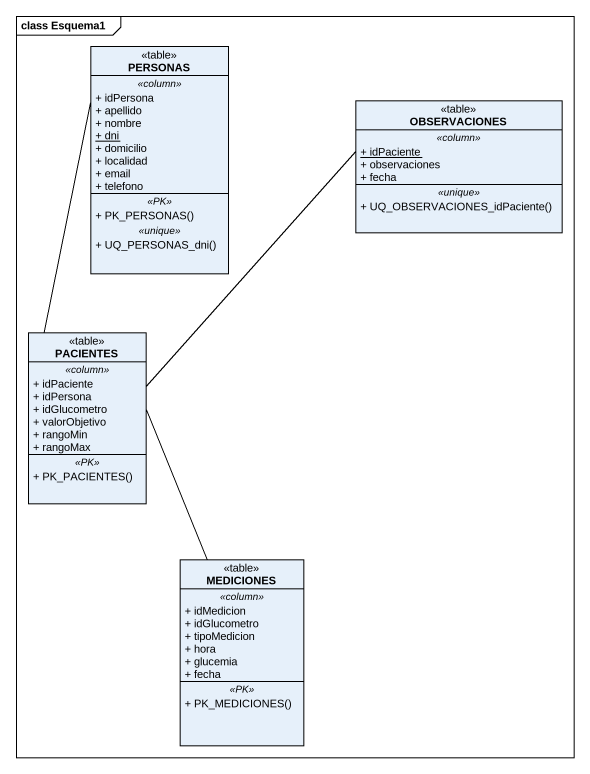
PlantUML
@startuml
mainframe class Esquema1
hide circle
hide empty members
skinparam classAttributeIconSize 0
class PERSONAS <<table>> {
  .. <<column>> ..
  + idPersona
  + apellido
  + nombre
  {static} + dni
  + domicilio
  + localidad
  + email
  + telefono
  .. <<PK>> ..
  + PK_PERSONAS()
  .. <<unique>> ..
  + UQ_PERSONAS_dni()
}
class OBSERVACIONES <<table>> {
  .. <<column>> ..
  {static} + idPaciente
  + observaciones
  + fecha
  .. <<unique>> ..
  + UQ_OBSERVACIONES_idPaciente()
}
class PACIENTES <<table>> {
  .. <<column>> ..
  + idPaciente
  + idPersona
  + idGlucometro
  + valorObjetivo
  + rangoMin
  + rangoMax
  .. <<PK>> ..
  + PK_PACIENTES()
}
class MEDICIONES <<table>> {
  .. <<column>> ..
  + idMedicion
  + idGlucometro
  + tipoMedicion
  + hora
  + glucemia
  + fecha
  .. <<PK>> ..
  + PK_MEDICIONES()
}
PACIENTES -up- PERSONAS
PACIENTES -up- OBSERVACIONES
MEDICIONES -up- PACIENTES
@enduml
